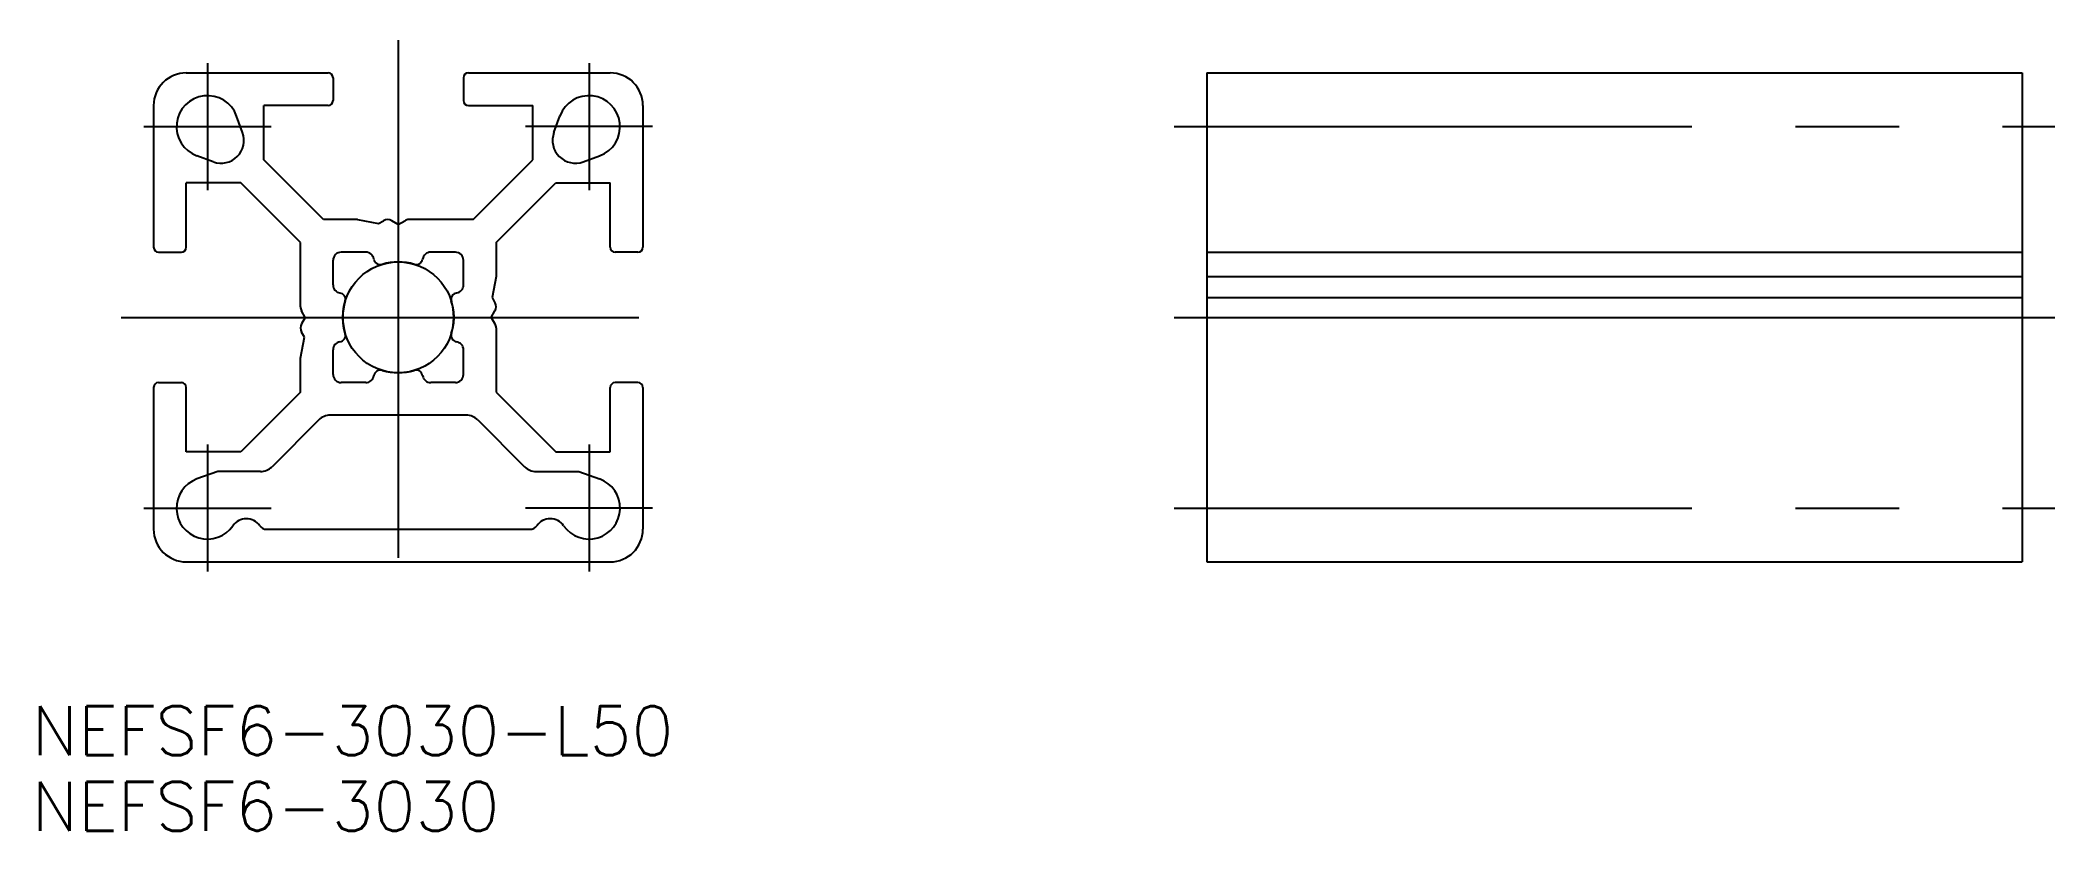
# Model space of a CAD drawing. Extents: x -22 to 102, y -31 to 17.
import ezdxf

# ---------------------------------------------------------------- set-up
doc = ezdxf.new("R2010")
doc.units = 0
doc.linetypes.add('CENTER', pattern=[50.8, 31.75, -6.35, 6.35, -6.35])
doc.linetypes.add('PHANTOM', pattern=[63.5, 31.75, -6.35, 6.35, -6.35, 6.35, -6.35])
doc.layers.get('0').update_dxf_attribs({"linetype": 'CONTINUOUS'})
doc.layers.add('CENTER', color=1, linetype='CENTER')
doc.styles.get("Standard").update_dxf_attribs({"font": 'txt.shx', "height": 3, "bigfont": 'bigfont.shx'})

# ---------------------------------------------------------------- blocks, each defined once
blk = doc.blocks.new('*U2')
at = {"color": 7, "linetype": 'CONTINUOUS'}
blk.add_text('NEFSF6-3030-L50', height=3, dxfattribs=at).set_placement((-22.47, -26.86))
blk = doc.blocks.new('*U3')
at = {"color": 7, "linetype": 'CONTINUOUS'}
blk.add_text('NEFSF6-3030', height=3, dxfattribs=at).set_placement((-22.47, -31.49))

msp = doc.modelspace()

# ---------------------------------------------------------------- linework, layer by layer
at = {"color": 7, "linetype": 'CONTINUOUS'}
for p, q in [((-13, 15), (-4.3, 15)), ((4.3, 15), (13, 15)), ((49.58, 15), (99.58, 15)), ((49.58, 15), (49.58, -15)), ((99.58, 15), (99.58, -15)), ((-4, 14.7), (-4, 13.3)), ((4, 14.7), (4, 13.3)), ((-15, 13), (-15, 4.3)), ((-8.25, 9.66), (-8.25, 13)), ((-4.3, 13), (-8.25, 13)), ((4.3, 13), (8.25, 13)), ((8.25, 9.66), (8.25, 13)), ((15, 13), (15, 4.3)), ((-9.55, 11.34), (-9.91, 12.35)), ((9.55, 11.34), (9.91, 12.35)), ((-11.34, 9.55), (-12.35, 9.91)), ((11.34, 9.55), (12.35, 9.91)), ((-4.59, 6), (-8.25, 9.66)), ((4.59, 6), (8.25, 9.66)), ((-13, 4.3), (-13, 8.25)), ((-9.66, 8.25), (-13, 8.25)), ((-6, 4.59), (-9.66, 8.25)), ((6, 4.59), (9.66, 8.25)), ((9.66, 8.25), (13, 8.25)), ((13, 4.3), (13, 8.25)), ((-2.5, 6), (-4.59, 6)), ((-2.5, 6), (-1.22, 5.75)), ((-1.22, 5.75), (-0.9, 5.93)), ((0, 5.7), (-0.4, 5.93)), ((0, 5.7), (0.4, 5.93)), ((4.59, 6), (0.65, 6)), ((-14.7, 4), (-13.3, 4)), ((-6, 0.65), (-6, 4.59)), ((-1.99, 4), (-3.5, 4)), ((3.5, 4), (1.99, 4)), ((6, 4.59), (6, 2.5)), ((14.7, 4), (13.3, 4)), ((49.58, 4), (99.58, 4)), ((-4, 1.99), (-4, 3.5)), ((4, 1.99), (4, 3.5)), ((6, 2.5), (5.75, 1.22)), ((49.58, 2.5), (99.58, 2.5)), ((-5.7, 0), (-5.93, 0.4)), ((-5.7, 0), (-5.93, -0.4)), ((5.7, 0), (5.93, 0.4)), ((5.75, 1.22), (5.93, 0.9)), ((49.58, 1.22), (99.58, 1.22)), ((49.58, 0), (99.58, 0)), ((-6, -2.5), (-5.75, -1.22)), ((-5.75, -1.22), (-5.93, -0.9)), ((5.7, 0), (5.93, -0.4)), ((6, -0.65), (6, -4.59)), ((-4, -3.5), (-4, -1.99)), ((4, -3.5), (4, -1.99)), ((-6, -4.59), (-6, -2.5)), ((-15, -4.3), (-15, -13)), ((-14.7, -4), (-13.3, -4)), ((-13, -8.25), (-13, -4.3)), ((-6, -4.59), (-9.66, -8.25)), ((-1.99, -4), (-3.5, -4)), ((3.5, -4), (1.99, -4)), ((6, -4.59), (9.66, -8.25)), ((13, -8.25), (13, -4.3)), ((14.7, -4), (13.3, -4)), ((15, -4.3), (15, -13)), ((4.17, -6), (-4.17, -6)), ((-4.88, -6.29), (-7.74, -9.16)), ((4.88, -6.29), (7.74, -9.16)), ((-9.66, -8.25), (-13, -8.25)), ((9.66, -8.25), (13, -8.25)), ((-11.07, -9.45), (-12.35, -9.91)), ((-8.45, -9.45), (-11.07, -9.45)), ((8.45, -9.45), (11.07, -9.45)), ((11.07, -9.45), (12.35, -9.91)), ((-8.08, -13), (8.08, -13)), ((-13, -15), (13, -15)), ((49.58, -15), (99.58, -15))]:
    msp.add_line(p, q, dxfattribs=at)
at = {"color": 3, "linetype": 'PHANTOM'}
msp.add_circle((0, 0), 3.4, dxfattribs=at)
at = {"color": 7, "linetype": 'CONTINUOUS'}
for centre, radius, start, end in [((-13, 13), 2, 90, 180), ((-4.3, 14.7), 0.3, 0, 90), ((4.3, 14.7), 0.3, 90, 180), ((13, 13), 2, 0, 90), ((-11.7, 11.7), 1.9, 20, 250), ((11.7, 11.7), 1.9, 290, 160), ((-4.3, 13.3), 0.3, 270, 0), ((4.3, 13.3), 0.3, 180, 270), ((-10.86, 10.86), 1.4, 250, 20), ((10.86, 10.86), 1.4, 160, 290), ((-0.65, 5.5), 0.5, 60, 120), ((0.65, 5.5), 0.5, 90, 120), ((-14.7, 4.3), 0.3, 180, 270), ((-13.3, 4.3), 0.3, 270, 0), ((-3.5, 3.5), 0.5, 90, 180), ((-1.99, 3.5), 0.5, 8.6859, 90), ((1.99, 3.5), 0.5, 90, 171.3141), ((3.5, 3.5), 0.5, 0, 90), ((13.3, 4.3), 0.3, 180, 270), ((14.7, 4.3), 0.3, 270, 0), ((-1.1, 3.64), 0.4, 188.6859, 286.8987), ((0, 0), 3.4, 73.1012, 106.8988), ((1.1, 3.64), 0.4, 253.1013, 351.3141), ((-3.5, 1.99), 0.5, 180, 261.3141), ((-3.64, 1.1), 0.4, 343.1013, 81.3141), ((3.64, 1.1), 0.4, 98.6859, 196.8987), ((3.5, 1.99), 0.5, 278.6859, 0), ((-5.5, 0.65), 0.5, 180, 210), ((0, 0), 3.4, 163.1012, 196.8988), ((0, 0), 3.4, 343.1012, 16.8988), ((5.5, 0.65), 0.5, 330, 30), ((-5.5, -0.65), 0.5, 150, 210), ((-3.64, -1.1), 0.4, 278.6859, 16.8987), ((3.64, -1.1), 0.4, 163.1013, 261.3141), ((5.5, -0.65), 0.5, 0, 30), ((-3.5, -1.99), 0.5, 98.6859, 180), ((3.5, -1.99), 0.5, 0, 81.3141), ((-3.5, -3.5), 0.5, 180, 270), ((-1.99, -3.5), 0.5, 270, 351.3141), ((-1.1, -3.64), 0.4, 73.1013, 171.3141), ((0, 0), 3.4, 253.1012, 286.8988), ((1.1, -3.64), 0.4, 8.6859, 106.8987), ((1.99, -3.5), 0.5, 188.6859, 270), ((3.5, -3.5), 0.5, 270, 0), ((-14.7, -4.3), 0.3, 90, 180), ((-13.3, -4.3), 0.3, 0, 90), ((13.3, -4.3), 0.3, 90, 180), ((14.7, -4.3), 0.3, 0, 90), ((-4.17, -7), 1, 90, 135), ((4.17, -7), 1, 45, 90), ((-8.45, -8.45), 1, 270, 315), ((8.45, -8.45), 1, 225, 270), ((-11.7, -11.7), 1.9, 110, 325.3219), ((11.7, -11.7), 1.9, 214.6781, 70), ((-9.32, -13.35), 1, 34.5181, 145.3219), ((9.32, -13.35), 1, 34.6781, 145.4819), ((-13, -13), 2, 180, 270), ((-8.08, -12.5), 0.5, 214.5181, 270), ((8.08, -12.5), 0.5, 270, 325.4819), ((13, -13), 2, 270, 0)]:
    msp.add_arc(centre, radius, start, end, dxfattribs=at)
at = {"layer": 'CENTER', "color": 1, "linetype": 'CENTER'}
for p, q in [((0, 17), (0, -17)), ((-11.7, 15.6), (-11.7, 7.8)), ((11.7, 15.6), (11.7, 7.8)), ((-15.6, 11.7), (-7.8, 11.7)), ((15.6, 11.7), (7.8, 11.7)), ((47.58, 11.7), (101.58, 11.7)), ((-17, 0), (17, 0)), ((47.58, 0), (101.58, 0)), ((-11.7, -7.8), (-11.7, -15.6)), ((11.7, -7.8), (11.7, -15.6)), ((-15.6, -11.7), (-7.8, -11.7)), ((15.6, -11.7), (7.8, -11.7)), ((47.58, -11.7), (101.58, -11.7))]:
    msp.add_line(p, q, dxfattribs=at)

# ---------------------------------------------------------------- block references
at = {"color": 7, "linetype": 'CONTINUOUS'}
for name in ['*U2', '*U3']:
    msp.add_blockref(name, (0, 0), dxfattribs=at)

doc.saveas('drawing.dxf')
